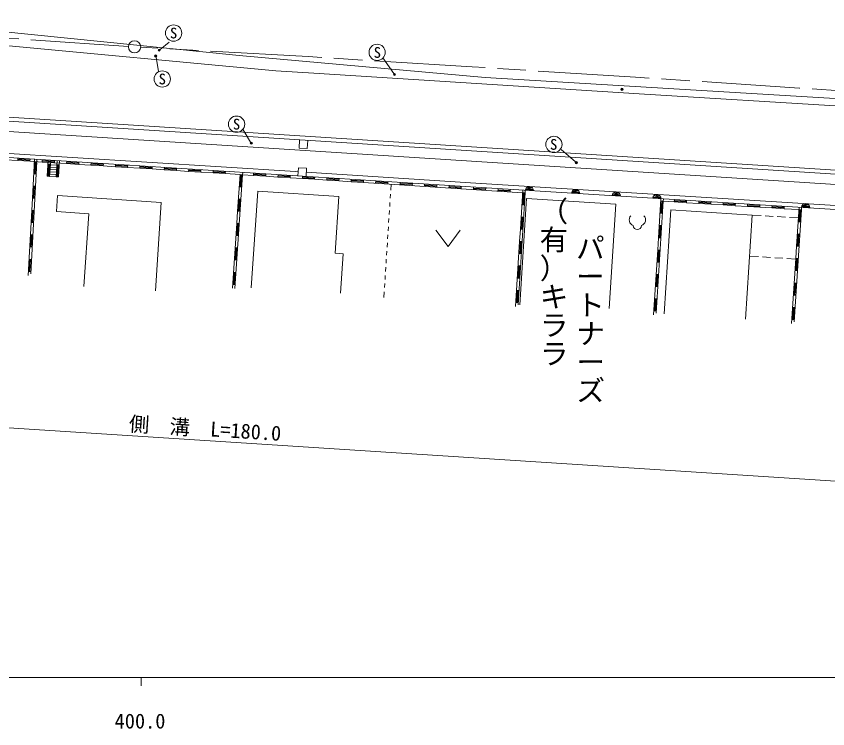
# Model space of a CAD drawing. Units: millimetres, scale not verified. Extents: x 40000 to 680000, y 20000 to 380000.
# Drawn here: x 452637 to 552324, y 198715 to 286247 of the extents above; entities that cross this region are included whole.
import ezdxf
from ezdxf.enums import TextEntityAlignment as Align

# ---------------------------------------------------------------- set-up
doc = ezdxf.new("R2010")
doc.units = ezdxf.units.MM
doc.header["$LTSCALE"] = 1000
doc.linetypes.add('CHAIN', pattern=[18.5, 12, -1.5, 3.5, -1.5])
for name, color, linetype, lineweight in [('M-BGD', 7, 'Continuous', 13), ('M-BMK', 2, 'CHAIN', 13), ('M-BMK-SRVR', 3, 'Continuous', 13), ('M-STR-HTXT', 7, 'Continuous', 13), ('M-STR-STRC', 7, 'Continuous', 13), ('M-STR-STRD', 7, 'Continuous', 13), ('M-TTL-BAND', 7, 'Continuous', 13)]:
    doc.layers.add(name, color=color, linetype=linetype, lineweight=lineweight)
doc.styles.add('@ＭＳ ゴシック', font='')
doc.styles.add('ＭＳ ゴシック', font='')
doc.styles.get('@ＭＳ ゴシック').set_extended_font_data('@MS Gothic')
doc.styles.get('ＭＳ ゴシック').set_extended_font_data('MS Gothic')

msp = doc.modelspace()

# ---------------------------------------------------------------- linework, layer by layer
at = {"layer": 'M-BGD'}
for p, q in [((564042, 266139), (369346, 278622)), ((564072, 266640), (369376, 279123)), ((527012, 277219), (527082, 277289)), ((563962, 264907), (389102, 276111)), ((487451, 271046), (487381, 270055)), ((488382, 269985), (488442, 270986)), ((509731, 265201), (445046, 269319)), ((486941, 267161), (445076, 269820)), ((487381, 270055), (488382, 269985)), ((452826, 268529), (451324, 268619)), ((452846, 268829), (452826, 268529)), ((454328, 268429), (452826, 268529)), ((454338, 268629), (452836, 268729)), ((454328, 268529), (452836, 268629)), ((454338, 268730), (454328, 268429)), ((455820, 268339), (454328, 268429)), ((455165, 268383), (454415, 254615)), ((454874, 268694), (454615, 263897)), ((455159, 268377), (454858, 268397)), ((454965, 268393), (454875, 266891)), ((455065, 268383), (454975, 266881)), ((455175, 268684), (455165, 268383)), ((455840, 268640), (455820, 268339)), ((457322, 268239), (455820, 268339)), ((457332, 268339), (455830, 268439)), ((457332, 268439), (455840, 268539)), ((456571, 268586), (456444, 266590)), ((456870, 268566), (456743, 266570)), ((456849, 268266), (457648, 268216)), ((457342, 268540), (457322, 268239)), ((458824, 268149), (457322, 268239)), ((457669, 268516), (457542, 266520)), ((457968, 268497), (457841, 266501)), ((458844, 268450), (458824, 268149)), ((460336, 268250), (458834, 268350)), ((460326, 268149), (458834, 268249)), ((460336, 268350), (460326, 268049)), ((461838, 268260), (461818, 267959)), ((463330, 268060), (461838, 268160)), ((463340, 268160), (463320, 267859)), ((456838, 268068), (456538, 268091)), ((456638, 268080), (456544, 266589)), ((456638, 268080), (456544, 266589)), ((456738, 268079), (456644, 266578)), ((456738, 268079), (456644, 266578)), ((456795, 267417), (457593, 267366)), ((456812, 267700), (457610, 267649)), ((456832, 267983), (457631, 267932)), ((457936, 267998), (457636, 268021)), ((457736, 268010), (457642, 266519)), ((457736, 268010), (457642, 266519)), ((457836, 268009), (457742, 266508)), ((457836, 268009), (457742, 266508)), ((460326, 268049), (458824, 268149)), ((461818, 267959), (460326, 268049)), ((463320, 267859), (461818, 267959)), ((463330, 267960), (461828, 268060)), ((464822, 267759), (463320, 267859)), ((464832, 268060), (464822, 267759)), ((466324, 267770), (464822, 267860)), ((466314, 267670), (464822, 267759)), ((466334, 267870), (464832, 267960)), ((466334, 267970), (466314, 267670)), ((467816, 267570), (466314, 267670)), ((467836, 267870), (467816, 267570)), ((469318, 267480), (467816, 267570)), ((469328, 267680), (467826, 267770)), ((469318, 267580), (467826, 267670)), ((469328, 267780), (469318, 267480)), ((470820, 267380), (469318, 267480)), ((470830, 267680), (470820, 267380)), ((472322, 267390), (470820, 267480)), ((472312, 267290), (470820, 267380)), ((472322, 267490), (470830, 267580)), ((472332, 267590), (472312, 267290)), ((473814, 267190), (472312, 267290)), ((473834, 267490), (473814, 267190)), ((475316, 267100), (473814, 267190)), ((475326, 267300), (473824, 267390)), ((475316, 267200), (473824, 267290)), ((475326, 267400), (475316, 267100)), ((476828, 267300), (476808, 267000)), ((478320, 267110), (476828, 267200)), ((478330, 267210), (478310, 266910)), ((487291, 267642), (487231, 266641)), ((488293, 267572), (487291, 267642)), ((488233, 266571), (488293, 267572)), ((455065, 266881), (454764, 266901)), ((456444, 266590), (456743, 266570)), ((456744, 266567), (456444, 266590)), ((456743, 266570), (457542, 266520)), ((456761, 266850), (457559, 266799)), ((456778, 267133), (457576, 267082)), ((457542, 266520), (457841, 266501)), ((476808, 267000), (475316, 267100)), ((478310, 266910), (476808, 267000)), ((478320, 267010), (476818, 267100)), ((480132, 266790), (478310, 266910)), ((480438, 266774), (479487, 252801)), ((480132, 266790), (479827, 262296)), ((480238, 266783), (480128, 265286)), ((480438, 266770), (480132, 266790)), ((480338, 266776), (480228, 265275)), ((480452, 267065), (480438, 266774)), ((481788, 266688), (480439, 266778)), ((481798, 266980), (481788, 266688)), ((483280, 266597), (481788, 266688)), ((483286, 266698), (481791, 266788)), ((483293, 266798), (481795, 266888)), ((483299, 266884), (483280, 266597)), ((484782, 266497), (483280, 266597)), ((484801, 266788), (484782, 266497)), ((486284, 266406), (484782, 266497)), ((486287, 266506), (484788, 266597)), ((486290, 266607), (484795, 266697)), ((486293, 266693), (486284, 266406)), ((487786, 266306), (486284, 266406)), ((487261, 267141), (486941, 267161)), ((487795, 266598), (487786, 266306)), ((489277, 266215), (487786, 266306)), ((489284, 266315), (487789, 266406)), ((489288, 266415), (487792, 266506)), ((509721, 265712), (488263, 267071)), ((489297, 266502), (489277, 266215)), ((490779, 266114), (489277, 266215)), ((490799, 266407), (490779, 266114)), ((492285, 266124), (490786, 266215)), ((492288, 266224), (490793, 266315)), ((492291, 266312), (492281, 266024)), ((493793, 266216), (493773, 265923)), ((454995, 265379), (454695, 265399)), ((454795, 265389), (454715, 263897)), ((454795, 265389), (454715, 263897)), ((454895, 265389), (454815, 263887)), ((454895, 265389), (454815, 263887)), ((480336, 265266), (480030, 265291)), ((492281, 266024), (490779, 266114)), ((493773, 265923), (492281, 266024)), ((495275, 265833), (493773, 265923)), ((495282, 265933), (493780, 266024)), ((495289, 266033), (493787, 266124)), ((495294, 266120), (495275, 265833)), ((514846, 264536), (495275, 265833)), ((496797, 266025), (496777, 265732)), ((498282, 265741), (496784, 265832)), ((498286, 265842), (496791, 265932)), ((498289, 265930), (498279, 265634)), ((498638, 264882), (498684, 265607)), ((499802, 265833), (499781, 265533)), ((501294, 265643), (499792, 265733)), ((501283, 265543), (499792, 265633)), ((501294, 265743), (501283, 265435)), ((502804, 265635), (502783, 265334)), ((504295, 265444), (502794, 265534)), ((504285, 265344), (502794, 265434)), ((504296, 265544), (504285, 265236)), ((505811, 265451), (505790, 265135)), ((507302, 265245), (505800, 265335)), ((507292, 265145), (505800, 265235)), ((507302, 265356), (507291, 265037)), ((508814, 265260), (508792, 264936)), ((567156, 261644), (509731, 265201)), ((567186, 262144), (509761, 265702)), ((515249, 265105), (516035, 265181)), ((516035, 265181), (515482, 265298)), ((515482, 265298), (515841, 264911)), ((457697, 264234), (457564, 262239)), ((470449, 263385), (457697, 264234)), ((482305, 264743), (481497, 252882)), ((492285, 264108), (482305, 264743)), ((498574, 263884), (498606, 264383)), ((510304, 265046), (508802, 265136)), ((510294, 264946), (508802, 265036)), ((510305, 265166), (510294, 264846)), ((511817, 265072), (511795, 264737)), ((513307, 264847), (511805, 264937)), ((513297, 264747), (511805, 264837)), ((513308, 264980), (513297, 264647)), ((515156, 264565), (514288, 250804)), ((514868, 264878), (514567, 260084)), ((515150, 264559), (514849, 264581)), ((514956, 264577), (514853, 263075)), ((515056, 264566), (514953, 263065)), ((515168, 264865), (515156, 264565)), ((515171, 264877), (516166, 264873)), ((515191, 264979), (516145, 264981)), ((516166, 264873), (515191, 264979)), ((516145, 264981), (515249, 265105)), ((520858, 264524), (521852, 264520)), ((520878, 264626), (521832, 264628)), ((521852, 264520), (520878, 264626)), ((520936, 264752), (521722, 264829)), ((521832, 264628), (520936, 264752)), ((521722, 264829), (521168, 264946)), ((521168, 264946), (521527, 264559)), ((525856, 264245), (526842, 264230)), ((526842, 264230), (525884, 264368)), ((525884, 264368), (526809, 264358)), ((525999, 264530), (526671, 264545)), ((526809, 264358), (525999, 264530)), ((526671, 264545), (526287, 264669)), ((526287, 264669), (526520, 264239)), ((531816, 263999), (530963, 264198)), ((530963, 264198), (531702, 264139)), ((531702, 264139), (531238, 264265)), ((531238, 264265), (531399, 263949)), ((454615, 263897), (454535, 262395)), ((454915, 263877), (454615, 263897)), ((470449, 263385), (469727, 252526)), ((480028, 263786), (479927, 262295)), ((480028, 263786), (479927, 262295)), ((480228, 263773), (479928, 263797)), ((480128, 263784), (480027, 262283)), ((480128, 263784), (480027, 262283)), ((492285, 264108), (491809, 257124)), ((498511, 262886), (498543, 263385)), ((515311, 263854), (514488, 250791)), ((526282, 263174), (515311, 263854)), ((526282, 263174), (525462, 250351)), ((530847, 263946), (531837, 263881)), ((531837, 263881), (530899, 264031)), ((530899, 264031), (531816, 263999)), ((532123, 263522), (531239, 249762)), ((531836, 263835), (531529, 259042)), ((532117, 263516), (531817, 263539)), ((531923, 263534), (531818, 262033)), ((532023, 263523), (531918, 262022)), ((533472, 263430), (531970, 263527)), ((532136, 263822), (532123, 263522)), ((533481, 263730), (533472, 263430)), ((534974, 263442), (533472, 263530)), ((534964, 263342), (533472, 263430)), ((534984, 263543), (533482, 263630)), ((534984, 263643), (534964, 263342)), ((536466, 263245), (534964, 263342)), ((536486, 263545), (536466, 263245)), ((537968, 263158), (536466, 263245)), ((537978, 263358), (536476, 263445)), ((537968, 263258), (536476, 263345)), ((537978, 263458), (537968, 263158)), ((539480, 263361), (539470, 263060)), ((540972, 263173), (539480, 263260)), ((540982, 263273), (540963, 262973)), ((542484, 263176), (542465, 262875)), ((549970, 263079), (549417, 263197)), ((549417, 263197), (549775, 262810)), ((454535, 262395), (454105, 254415)), ((454835, 262375), (454535, 262395)), ((454635, 262395), (454555, 260893)), ((454735, 262385), (454655, 260883)), ((461555, 261973), (457564, 262239)), ((479827, 262296), (479727, 260795)), ((480127, 262272), (479827, 262296)), ((498447, 261888), (498479, 262387)), ((515043, 263064), (514743, 263086)), ((533058, 262474), (532237, 249698)), ((543037, 261827), (533058, 262474)), ((539470, 263060), (537968, 263158)), ((540972, 263073), (539470, 263160)), ((540963, 262973), (539470, 263060)), ((542465, 262875), (540963, 262973)), ((543967, 262788), (542465, 262875)), ((543976, 262988), (542474, 263076)), ((543967, 262888), (542475, 262975)), ((543976, 263088), (543967, 262788)), ((545459, 262690), (543967, 262788)), ((545478, 262991), (545459, 262690)), ((546961, 262603), (545459, 262690)), ((546971, 262703), (545469, 262791)), ((546971, 262803), (545479, 262891)), ((546981, 262904), (546961, 262603)), ((548784, 262486), (546961, 262603)), ((549090, 262471), (548193, 248712)), ((548803, 262784), (548492, 257991)), ((549084, 262465), (548784, 262488)), ((548890, 262483), (548784, 260982)), ((548990, 262472), (548884, 260971)), ((549104, 262771), (549090, 262471)), ((549106, 262775), (550101, 262771)), ((549126, 262877), (550080, 262879)), ((550101, 262771), (549126, 262877)), ((549184, 263003), (549970, 263079)), ((550080, 262879), (549184, 263003)), ((461555, 261973), (460960, 253026)), ((498384, 260890), (498416, 261389)), ((514960, 261562), (514660, 261585)), ((514760, 261574), (514667, 260083)), ((514760, 261574), (514667, 260083)), ((514860, 261573), (514767, 260072)), ((514860, 261573), (514767, 260072)), ((532009, 262021), (531708, 262044)), ((543037, 261827), (542216, 249051)), ((543037, 261827), (544131, 261756)), ((544630, 261724), (545628, 261660)), ((546127, 261628), (547125, 261564)), ((547624, 261532), (548717, 261462)), ((454755, 260883), (454455, 260903)), ((479727, 260795), (479189, 252821)), ((480027, 260771), (479727, 260795)), ((479827, 260794), (479727, 259293)), ((479927, 260783), (479827, 259282)), ((498320, 259892), (498352, 260391)), ((531924, 260520), (531624, 260543)), ((531724, 260532), (531629, 259041)), ((531724, 260532), (531629, 259041)), ((531824, 260531), (531729, 259030)), ((531824, 260531), (531729, 259030)), ((548974, 260970), (548674, 260993)), ((454675, 259381), (454375, 259401)), ((454475, 259391), (454385, 257889)), ((454575, 259391), (454485, 257889)), ((479927, 259281), (479627, 259305)), ((498257, 258894), (498289, 259393)), ((504184, 259950), (505686, 257947)), ((505686, 257947), (507187, 259950)), ((514567, 260084), (514474, 258583)), ((514867, 260061), (514567, 260084)), ((548888, 259469), (548588, 259492)), ((548688, 259481), (548592, 257990)), ((548688, 259481), (548592, 257990)), ((548788, 259480), (548692, 257979)), ((548788, 259480), (548692, 257979)), ((498193, 257896), (498225, 258395)), ((514474, 258583), (513976, 250606)), ((514775, 258560), (514474, 258583)), ((514574, 258582), (514482, 257080)), ((514674, 258571), (514582, 257070)), ((531529, 259042), (531434, 257541)), ((531829, 259019), (531529, 259042)), ((454585, 257879), (454295, 257899)), ((479626, 257793), (479516, 256292)), ((479827, 257780), (479526, 257804)), ((479727, 257791), (479616, 256291)), ((498130, 256898), (498161, 257397)), ((531434, 257541), (530927, 249565)), ((531735, 257518), (531434, 257541)), ((531535, 257540), (531440, 256039)), ((531635, 257529), (531540, 256028)), ((548492, 257991), (548396, 256490)), ((548792, 257968), (548492, 257991)), ((454505, 256377), (454205, 256397)), ((454305, 256397), (454225, 254895)), ((454405, 256387), (454325, 254885)), ((479716, 256279), (479426, 256303)), ((491809, 257124), (492807, 257056)), ((492807, 257056), (492479, 252244)), ((498066, 255900), (498098, 256399)), ((514682, 257069), (514382, 257091)), ((542713, 256784), (543806, 256714)), ((544305, 256682), (545303, 256618)), ((545802, 256586), (546800, 256522)), ((547299, 256490), (548392, 256420)), ((548396, 256490), (547881, 248515)), ((548696, 256467), (548396, 256490)), ((548496, 256489), (548400, 254988)), ((548596, 256478), (548500, 254977)), ((498003, 254902), (498034, 255401)), ((514389, 255579), (514286, 254078)), ((514589, 255568), (514289, 255590)), ((514489, 255578), (514386, 254077)), ((531640, 256027), (531340, 256050)), ((454425, 254885), (454125, 254895)), ((479616, 254778), (479316, 254803)), ((479416, 254801), (479316, 253300)), ((479516, 254790), (479416, 253289)), ((497939, 253904), (497971, 254403)), ((531345, 254537), (531241, 253036)), ((531545, 254526), (531245, 254548)), ((531445, 254537), (531341, 253036)), ((548600, 254976), (548300, 254999)), ((479516, 253288), (479215, 253302)), ((497876, 252906), (497907, 253405)), ((514486, 254066), (514196, 254089)), ((548304, 253487), (548198, 251986)), ((548504, 253475), (548204, 253498)), ((548404, 253486), (548298, 251985)), ((497798, 251682), (497844, 252407)), ((514393, 252565), (514093, 252588)), ((514193, 252587), (514100, 251086)), ((514293, 252576), (514201, 251075)), ((531441, 253025), (531151, 253047)), ((531346, 251523), (531046, 251546)), ((531146, 251545), (531051, 250044)), ((531246, 251534), (531151, 250033)), ((548398, 251974), (548108, 251997)), ((514301, 251074), (514000, 251086)), ((548302, 250473), (548002, 250496)), ((548102, 250495), (548006, 248994)), ((548202, 250484), (548106, 248983)), ((531252, 250032), (530951, 250045)), ((548206, 248982), (547906, 248995))]:
    msp.add_line(p, q, dxfattribs=at)
for radius in [140, 110, 80.1, 50.1, 20]:
    msp.add_circle((527042, 277259), radius, dxfattribs=at)
for centre, radius, start, end in [((515667, 264834), 500, 356.47437, 176.47437), ((521354, 264481), 500, 356.47437, 176.47437), ((526345, 264172), 500, 356.47437, 176.47437), ((531337, 263863), 500, 356.47437, 176.47437), ((549602, 262733), 500, 356.45566, 176.45566), ((528661, 261228), 728, 135.80252, 252.28366), ((529218, 261228), 728, 287.72986, 44.211), ((528940, 260535), 501, 180.00684, 0.00668)]:
    msp.add_arc(centre, radius, start, end, dxfattribs=at)
at = {"layer": 'M-BMK'}
for p, q in [((466422, 282539), (448058, 283798)), ((488491, 281280), (467924, 282449)), ((508638, 280031), (488491, 281280)), ((528714, 278761), (508638, 280031)), ((548861, 277402), (528714, 278761)), ((567355, 276263), (548861, 277402))]:
    msp.add_line(p, q, dxfattribs=at)
at = {"layer": 'M-BMK-SRVR'}
msp.add_circle((467173, 282489), 751, dxfattribs=at)
at = {"layer": 'M-STR-HTXT'}
msp.add_line((386112, 239934), (565008, 228370), dxfattribs=at)
at = {"layer": 'M-STR-STRC'}
for p, q in [((470157, 282049), (470227, 282119)), ((470317, 282179), (471439, 283080)), ((469747, 281338), (469817, 281408)), ((469807, 281228), (470117, 279455)), ((499015, 279208), (497663, 281131)), ((499065, 279048), (499135, 279118)), ((481423, 270785), (480502, 272287)), ((481463, 270625), (481533, 270695)), ((521326, 268367), (519593, 269889)), ((521406, 268227), (521476, 268297))]:
    msp.add_line(p, q, dxfattribs=at)
for centre, radius in [((471969, 284182), 1001), ((470197, 282079), 140), ((470197, 282079), 110), ((470197, 282079), 80.1), ((470197, 282079), 50.1), ((496972, 281812), 1001), ((469777, 281378), 140), ((469777, 281378), 110), ((469777, 281378), 80.1), ((469777, 281378), 50.1), ((469777, 281378), 20), ((470197, 282079), 20), ((470578, 278534), 1001), ((499105, 279088), 140), ((499105, 279088), 110), ((499105, 279088), 80.1), ((499105, 279088), 50.1), ((499105, 279088), 20), ((479701, 272988), 1001), ((518682, 270499), 1001), ((481503, 270655), 140), ((481503, 270655), 110), ((481503, 270655), 80.1), ((481503, 270655), 50.1), ((481503, 270655), 20), ((521436, 268267), 140), ((521436, 268267), 110), ((521436, 268267), 80.1), ((521436, 268267), 50.1), ((521436, 268267), 20)]:
    msp.add_circle(centre, radius, dxfattribs=at)
at = {"layer": 'M-STR-STRD'}
for p, q in [((480020, 281409), (415595, 287980)), ((484506, 279537), (412972, 286238)), ((510220, 278709), (480020, 281409)), ((489212, 279237), (484506, 279537)), ((529155, 276709), (489212, 279237)), ((559895, 275761), (510220, 278709)), ((529155, 276709), (559845, 274840))]:
    msp.add_line(p, q, dxfattribs=at)
at = {"layer": 'M-TTL-BAND'}
for p, q in [((40000, 205000), (579000, 205000)), ((468000, 205000), (468000, 204000))]:
    msp.add_line(p, q, dxfattribs=at)

# ---------------------------------------------------------------- texts
at = {"layer": 'M-BGD', "style": '@ＭＳ ゴシック'}
for s, p in [('（有）キララ', (516571, 264078)), ('パートナーズ', (521055, 259556))]:
    msp.add_text(s, height=2566, rotation=270.153, dxfattribs=at).set_placement(p, align=Align.BOTTOM_LEFT)
at = {"layer": 'M-STR-HTXT', "style": 'ＭＳ ゴシック'}
msp.add_text('側\u3000溝\u3000L=180.0', height=1833, rotation=356.302, dxfattribs=at).set_placement((466398, 234736), align=Align.BOTTOM_LEFT)
at = {"layer": 'M-STR-STRC', "style": 'ＭＳ ゴシック'}
for p in [(471969, 284181), (496992, 281792), (470578, 278535), (479701, 272988), (518655, 270499)]:
    msp.add_text('S', height=1320, rotation=359, dxfattribs=at).set_placement(p, align=Align.MIDDLE_CENTER)
at = {"layer": 'M-TTL-BAND', "style": 'ＭＳ ゴシック'}
msp.add_text('400.0', height=1833, dxfattribs=at).set_placement((467844, 198195), align=Align.BOTTOM_CENTER)

doc.saveas('drawing.dxf')
